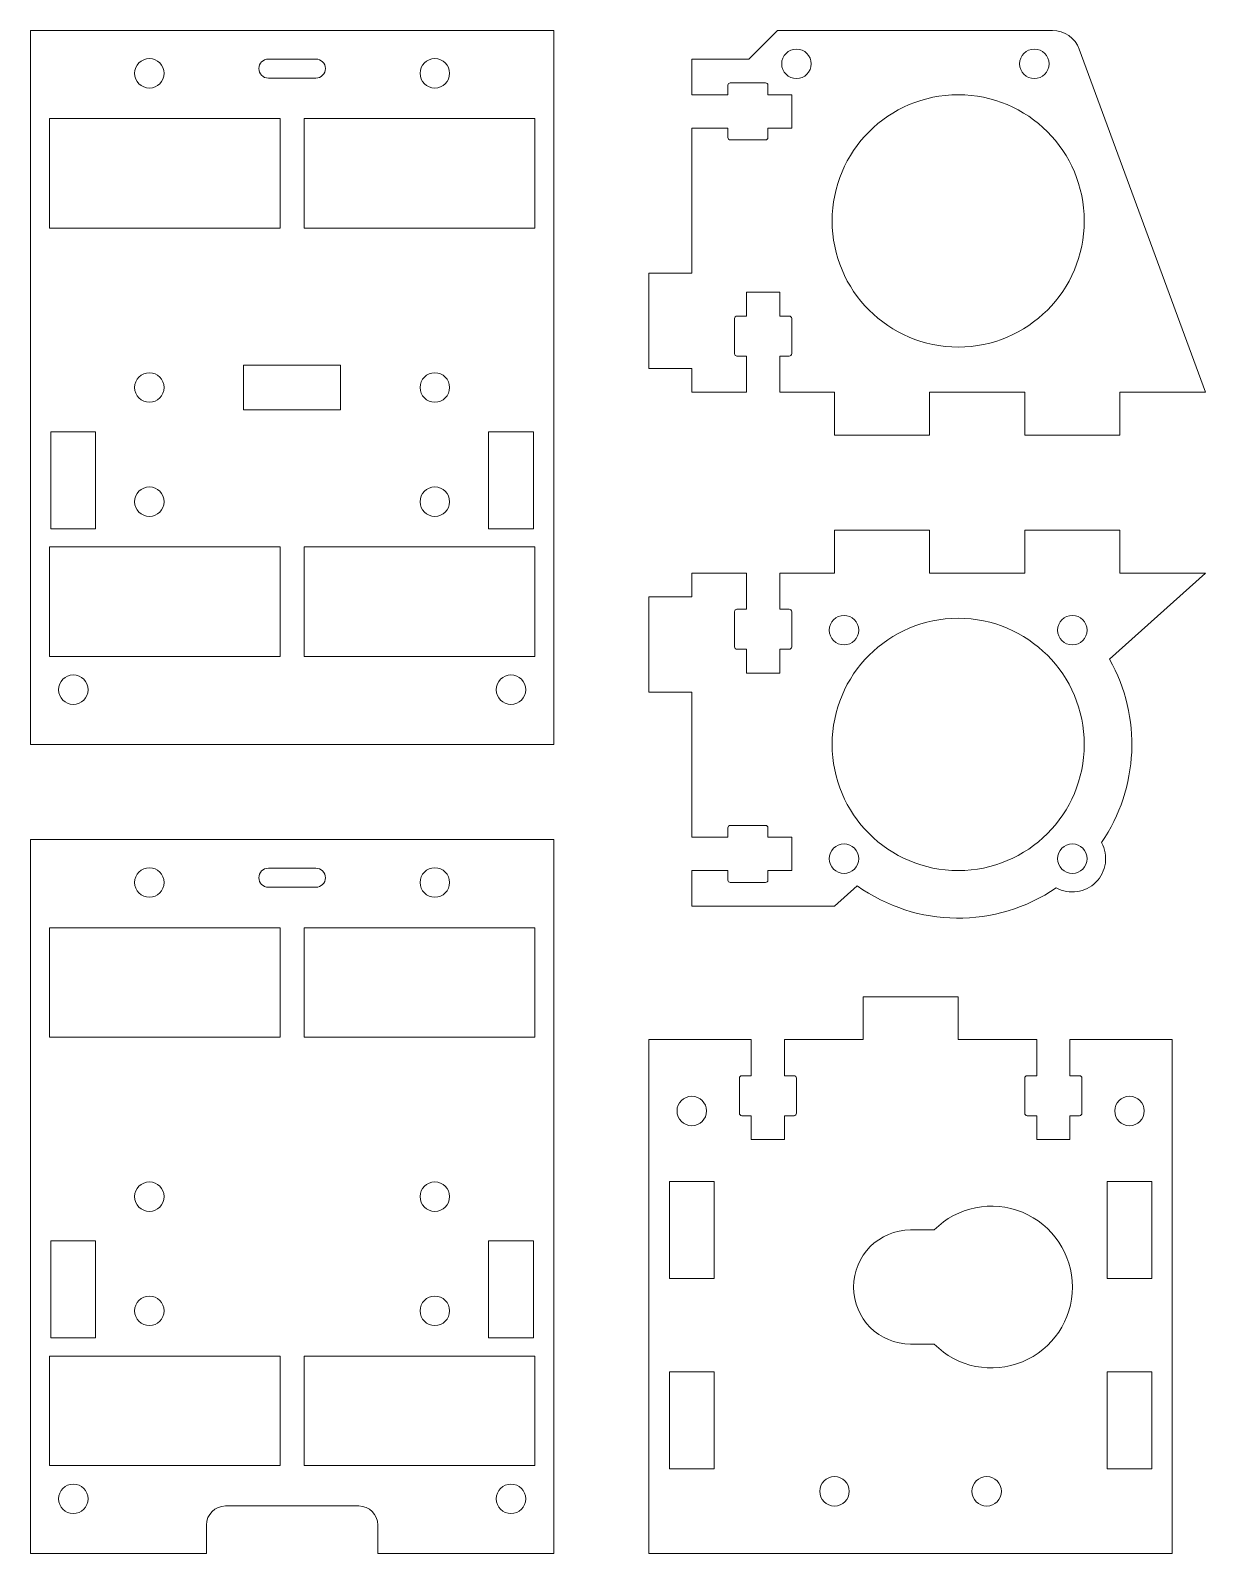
# Model space of a CAD drawing. Header units: millimetres. Extents: x 11 to 134, y 8 to 168.
import ezdxf

# ---------------------------------------------------------------- set-up
doc = ezdxf.new("R2010")
doc.units = ezdxf.units.MM

msp = doc.modelspace()

# ---------------------------------------------------------------- linework, layer by layer
at = {"color": 7, "linetype": 'Continuous', "lineweight": 15}
for p, q in [((10.75, 168.41), (10.75, 93.41)), ((65.75, 168.41), (10.75, 168.41)), ((65.75, 93.41), (65.75, 168.41)), ((89.25, 168.41), (86.25, 165.41)), ((118.16, 168.41), (89.25, 168.41)), ((134.25, 130.41), (120.97, 166.45)), ((40.75, 165.41), (35.75, 165.41)), ((80.25, 165.41), (80.25, 161.66)), ((86.25, 165.41), (80.25, 165.41)), ((35.75, 163.41), (40.75, 163.41)), ((84.05, 161.66), (80.25, 161.66)), ((84.05, 162.66), (84.05, 161.66)), ((88, 162.91), (84.3, 162.91)), ((88.25, 161.66), (88.25, 162.66)), ((90.75, 161.66), (88.25, 161.66)), ((90.75, 158.16), (90.75, 161.66)), ((37, 159.16), (12.75, 159.16)), ((12.75, 159.16), (12.75, 147.66)), ((37, 147.66), (37, 159.16)), ((63.75, 159.16), (39.5, 159.16)), ((39.5, 159.16), (39.5, 147.66)), ((63.75, 147.66), (63.75, 159.16)), ((80.25, 158.16), (80.25, 142.91)), ((80.25, 158.16), (84.05, 158.16)), ((84.05, 158.16), (84.05, 157.16)), ((84.3, 156.91), (88, 156.91)), ((88.25, 157.16), (88.25, 158.16)), ((88.25, 158.16), (90.75, 158.16)), ((12.75, 147.66), (37, 147.66)), ((39.5, 147.66), (63.75, 147.66)), ((75.75, 142.91), (75.75, 132.91)), ((80.25, 142.91), (75.75, 142.91)), ((86, 140.91), (89.5, 140.91)), ((86, 138.41), (86, 140.91)), ((89.5, 140.91), (89.5, 138.41)), ((84.75, 134.46), (84.75, 138.16)), ((85, 138.41), (86, 138.41)), ((89.5, 138.41), (90.5, 138.41)), ((90.75, 138.16), (90.75, 134.46)), ((33.15, 133.26), (33.15, 128.56)), ((43.35, 133.26), (33.15, 133.26)), ((43.35, 128.56), (43.35, 133.26)), ((75.75, 132.91), (80.25, 132.91)), ((80.25, 132.91), (80.25, 130.41)), ((86, 134.21), (85, 134.21)), ((86, 130.41), (86, 134.21)), ((89.5, 134.21), (89.5, 130.41)), ((90.5, 134.21), (89.5, 134.21)), ((80.25, 130.41), (86, 130.41)), ((89.5, 130.41), (95.25, 130.41)), ((95.25, 130.41), (95.25, 125.91)), ((105.25, 125.91), (105.25, 130.41)), ((105.25, 130.41), (115.25, 130.41)), ((115.25, 130.41), (115.25, 125.91)), ((125.25, 130.41), (134.25, 130.41)), ((125.25, 125.91), (125.25, 130.41)), ((33.15, 128.56), (43.35, 128.56)), ((12.9, 126.26), (12.9, 116.06)), ((17.6, 126.26), (12.9, 126.26)), ((17.6, 116.06), (17.6, 126.26)), ((63.6, 126.26), (58.9, 126.26)), ((58.9, 126.26), (58.9, 116.06)), ((63.6, 116.06), (63.6, 126.26)), ((95.25, 125.91), (105.25, 125.91)), ((115.25, 125.91), (125.25, 125.91)), ((12.9, 116.06), (17.6, 116.06)), ((58.9, 116.06), (63.6, 116.06)), ((95.25, 111.41), (95.25, 115.91)), ((95.25, 115.91), (105.25, 115.91)), ((105.25, 115.91), (105.25, 111.41)), ((115.25, 111.41), (115.25, 115.91)), ((115.25, 115.91), (125.25, 115.91)), ((125.25, 115.91), (125.25, 111.41)), ((37, 114.16), (12.75, 114.16)), ((12.75, 114.16), (12.75, 102.66)), ((37, 102.66), (37, 114.16)), ((63.75, 114.16), (39.5, 114.16)), ((39.5, 114.16), (39.5, 102.66)), ((63.75, 102.66), (63.75, 114.16)), ((80.25, 108.91), (80.25, 111.41)), ((80.25, 111.41), (86, 111.41)), ((86, 111.41), (86, 107.61)), ((89.5, 107.61), (89.5, 111.41)), ((89.5, 111.41), (95.25, 111.41)), ((105.25, 111.41), (115.25, 111.41)), ((134.25, 111.41), (124.16, 102.36)), ((125.25, 111.41), (134.25, 111.41)), ((75.75, 98.91), (75.75, 108.91)), ((75.75, 108.91), (80.25, 108.91)), ((84.75, 107.36), (84.75, 103.66)), ((86, 107.61), (85, 107.61)), ((90.5, 107.61), (89.5, 107.61)), ((90.75, 103.66), (90.75, 107.36)), ((12.75, 102.66), (37, 102.66)), ((39.5, 102.66), (63.75, 102.66)), ((85, 103.41), (86, 103.41)), ((86, 103.41), (86, 100.91)), ((89.5, 100.91), (89.5, 103.41)), ((89.5, 103.41), (90.5, 103.41)), ((86, 100.91), (89.5, 100.91)), ((80.25, 98.91), (75.75, 98.91)), ((80.25, 83.66), (80.25, 98.91)), ((10.75, 93.41), (65.75, 93.41)), ((84.3, 84.91), (88, 84.91)), ((10.75, 83.41), (10.75, 8.41)), ((65.75, 83.41), (10.75, 83.41)), ((65.75, 8.41), (65.75, 83.41)), ((80.25, 83.66), (84.05, 83.66)), ((84.05, 83.66), (84.05, 84.66)), ((88.25, 84.66), (88.25, 83.66)), ((88.25, 83.66), (90.75, 83.66)), ((90.75, 83.66), (90.75, 80.16)), ((40.75, 80.41), (35.75, 80.41)), ((80.25, 76.41), (80.25, 80.16)), ((84.05, 80.16), (80.25, 80.16)), ((84.05, 79.16), (84.05, 80.16)), ((88.25, 80.16), (88.25, 79.16)), ((90.75, 80.16), (88.25, 80.16)), ((35.75, 78.41), (40.75, 78.41)), ((88, 78.91), (84.3, 78.91)), ((97.64, 78.56), (95.25, 76.41)), ((95.25, 76.41), (80.25, 76.41)), ((37, 74.16), (12.75, 74.16)), ((12.75, 74.16), (12.75, 62.66)), ((37, 62.66), (37, 74.16)), ((39.5, 74.16), (39.5, 62.66)), ((63.75, 74.16), (39.5, 74.16)), ((63.75, 62.66), (63.75, 74.16)), ((98.25, 66.91), (98.25, 62.41)), ((108.25, 66.91), (98.25, 66.91)), ((108.25, 62.41), (108.25, 66.91)), ((12.75, 62.66), (37, 62.66)), ((39.5, 62.66), (63.75, 62.66)), ((75.75, 62.41), (75.75, 8.41)), ((86.5, 62.41), (75.75, 62.41)), ((86.5, 62.41), (86.5, 58.61)), ((98.25, 62.41), (90, 62.41)), ((90, 58.61), (90, 62.41)), ((116.5, 62.41), (108.25, 62.41)), ((116.5, 62.41), (116.5, 58.61)), ((120, 58.61), (120, 62.41)), ((130.75, 62.41), (120, 62.41)), ((130.75, 8.41), (130.75, 62.41)), ((85.25, 58.36), (85.25, 54.66)), ((86.5, 58.61), (85.5, 58.61)), ((91, 58.61), (90, 58.61)), ((91.25, 54.66), (91.25, 58.36)), ((115.25, 58.36), (115.25, 54.66)), ((116.5, 58.61), (115.5, 58.61)), ((121, 58.61), (120, 58.61)), ((121.25, 54.66), (121.25, 58.36)), ((85.5, 54.41), (86.5, 54.41)), ((86.5, 54.41), (86.5, 51.91)), ((90, 51.91), (90, 54.41)), ((90, 54.41), (91, 54.41)), ((115.5, 54.41), (116.5, 54.41)), ((116.5, 54.41), (116.5, 51.91)), ((120, 51.91), (120, 54.41)), ((120, 54.41), (121, 54.41)), ((86.5, 51.91), (90, 51.91)), ((116.5, 51.91), (120, 51.91)), ((82.6, 47.51), (77.9, 47.51)), ((77.9, 47.51), (77.9, 37.31)), ((82.6, 37.31), (82.6, 47.51)), ((128.6, 47.51), (123.9, 47.51)), ((123.9, 47.51), (123.9, 37.31)), ((128.6, 37.31), (128.6, 47.51)), ((105.73, 42.41), (103.25, 42.41)), ((17.6, 41.26), (12.9, 41.26)), ((12.9, 41.26), (12.9, 31.06)), ((17.6, 31.06), (17.6, 41.26)), ((58.9, 41.26), (58.9, 31.06)), ((63.6, 41.26), (58.9, 41.26)), ((63.6, 31.06), (63.6, 41.26)), ((77.9, 37.31), (82.6, 37.31)), ((123.9, 37.31), (128.6, 37.31)), ((12.9, 31.06), (17.6, 31.06)), ((58.9, 31.06), (63.6, 31.06)), ((103.25, 30.41), (105.73, 30.41)), ((37, 29.16), (12.75, 29.16)), ((12.75, 29.16), (12.75, 17.66)), ((37, 17.66), (37, 29.16)), ((63.75, 29.16), (39.5, 29.16)), ((39.5, 29.16), (39.5, 17.66)), ((63.75, 17.66), (63.75, 29.16)), ((82.6, 27.51), (77.9, 27.51)), ((77.9, 27.51), (77.9, 17.31)), ((82.6, 17.31), (82.6, 27.51)), ((128.6, 27.51), (123.9, 27.51)), ((123.9, 27.51), (123.9, 17.31)), ((128.6, 17.31), (128.6, 27.51)), ((12.75, 17.66), (37, 17.66)), ((39.5, 17.66), (63.75, 17.66)), ((77.9, 17.31), (82.6, 17.31)), ((123.9, 17.31), (128.6, 17.31)), ((31.25, 13.41), (45.25, 13.41)), ((29.25, 8.41), (29.25, 11.41)), ((47.25, 8.41), (47.25, 11.41)), ((10.75, 8.41), (29.25, 8.41)), ((47.25, 8.41), (65.75, 8.41)), ((75.75, 8.41), (130.75, 8.41))]:
    msp.add_line(p, q, dxfattribs=at)
for centre, radius in [((91.25, 164.91), 1.55), ((116.25, 164.91), 1.55), ((23.25, 163.91), 1.55), ((53.25, 163.91), 1.55), ((108.25, 148.41), 13.25), ((23.25, 130.91), 1.55), ((53.25, 130.91), 1.55), ((23.25, 118.91), 1.55), ((53.25, 118.91), 1.55), ((96.25, 105.41), 1.55), ((108.25, 93.41), 13.25), ((120.25, 105.41), 1.55), ((15.25, 99.16), 1.55), ((61.25, 99.16), 1.55), ((96.25, 81.41), 1.55), ((120.25, 81.41), 1.55), ((23.25, 78.91), 1.55), ((53.25, 78.91), 1.55), ((80.25, 54.91), 1.55), ((126.25, 54.91), 1.55), ((23.25, 45.91), 1.55), ((53.25, 45.91), 1.55), ((23.25, 33.91), 1.55), ((53.25, 33.91), 1.55), ((95.25, 14.95), 1.55), ((111.25, 14.95), 1.55), ((15.25, 14.16), 1.55), ((61.25, 14.16), 1.55)]:
    msp.add_circle(centre, radius, dxfattribs=at)
for centre, radius, start, end in [((118.16, 165.41), 3, 20.2249, 90), ((35.75, 164.41), 1, 90, 270), ((40.75, 164.41), 1, 270, 90), ((84.3, 162.66), 0.25, 90, 180), ((88, 162.66), 0.25, 0, 90), ((84.3, 157.16), 0.25, 180, 270), ((88, 157.16), 0.25, 270, 0), ((85, 138.16), 0.25, 90, 180), ((90.5, 138.16), 0.25, 0, 90), ((85, 134.46), 0.25, 180, 270), ((90.5, 134.46), 0.25, 270, 0), ((85, 107.36), 0.25, 90, 180), ((90.5, 107.36), 0.25, 0, 90), ((85, 103.66), 0.25, 180, 270), ((90.5, 103.66), 0.25, 270, 0), ((108.25, 93.41), 18.25, 325.6215, 29.344), ((84.3, 84.66), 0.25, 90, 180), ((88, 84.66), 0.25, 0, 90), ((120.25, 81.41), 3.5, 241.0343, 28.9657), ((35.75, 79.41), 1, 90, 270), ((40.75, 79.41), 1, 270, 90), ((84.3, 79.16), 0.25, 180, 270), ((88, 79.16), 0.25, 270, 0), ((108.25, 93.41), 18.25, 234.4679, 304.3785), ((85.5, 58.36), 0.25, 90, 180), ((91, 58.36), 0.25, 0, 90), ((115.5, 58.36), 0.25, 90, 180), ((121, 58.36), 0.25, 0, 90), ((85.5, 54.66), 0.25, 180, 270), ((91, 54.66), 0.25, 270, 0), ((115.5, 54.66), 0.25, 180, 270), ((121, 54.66), 0.25, 270, 0), ((111.75, 36.41), 8.5, 224.9009, 135.0991), ((103.25, 36.41), 6, 90, 270), ((31.25, 11.41), 2, 90, 180), ((45.25, 11.41), 2, 0, 90)]:
    msp.add_arc(centre, radius, start, end, dxfattribs=at)

doc.saveas('drawing.dxf')
